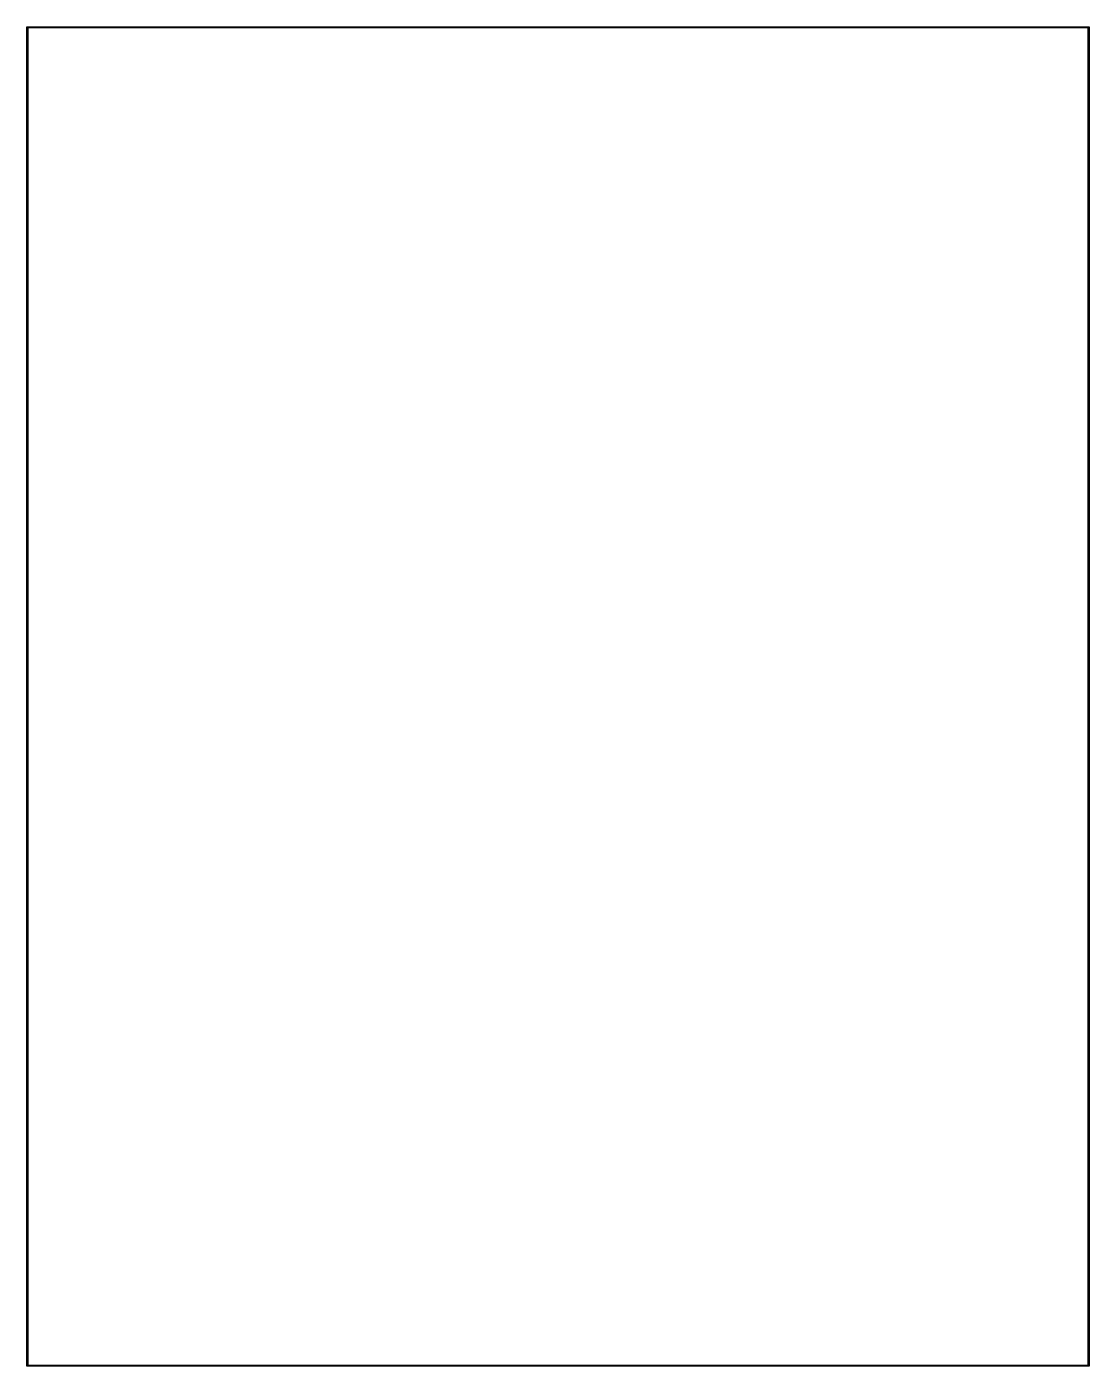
# Model space of a CAD drawing. Extents: x 1 to 5.6, y -6.8 to -1.
import ezdxf

# ---------------------------------------------------------------- set-up
doc = ezdxf.new("R2010")
doc.units = 0
doc.header["$MEASUREMENT"] = 0
doc.layers.add('BLACK', color=7, linetype='CONTINUOUS')

msp = doc.modelspace()

# ---------------------------------------------------------------- linework, layer by layer
at = {"layer": 'BLACK', "linetype": 'CONTINUOUS'}
for p, q in [((0.998031, -1), (0.998608, -0.998608)), ((0.998031, -6.8), (0.998031, -1)), ((0.998608, -0.998608), (1, -0.998031)), ((1, -0.998031), (5.6, -0.998031)), ((1.00197, -1.00197), (1.00197, -6.79803)), ((5.59803, -1.00197), (1.00197, -1.00197)), ((5.59803, -6.79803), (5.59803, -1.00197)), ((5.6, -0.998031), (5.60139, -0.998608)), ((5.60139, -0.998608), (5.60197, -1)), ((5.60197, -1), (5.60197, -6.8)), ((0.998608, -6.80139), (0.998031, -6.8)), ((1, -6.80197), (0.998608, -6.80139)), ((5.6, -6.80197), (1, -6.80197)), ((1.00197, -6.79803), (5.59803, -6.79803)), ((5.60139, -6.80139), (5.6, -6.80197)), ((5.60197, -6.8), (5.60139, -6.80139))]:
    msp.add_line(p, q, dxfattribs=at)

doc.saveas('drawing.dxf')
